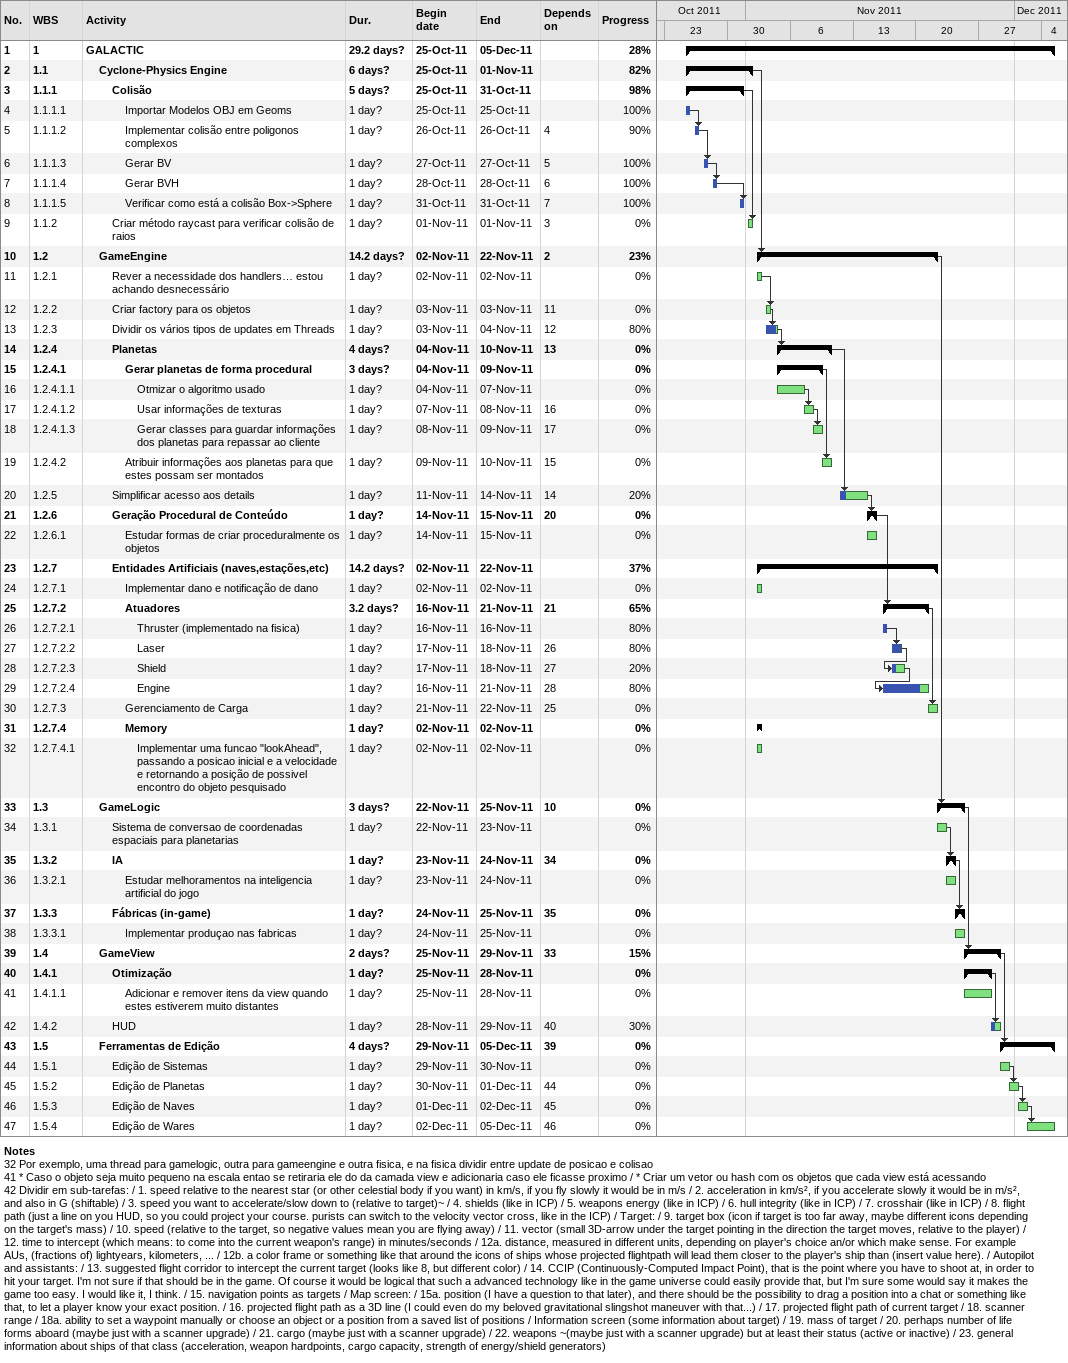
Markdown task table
| ID | WBS | Task | Duration | Start | Finish | Predecessors | % complete |
|---|---|---|---|---|---|---|---|
| 1 | 1 | **GALACTIC** | 29.2d? | 2011-10-25 | 2011-12-05 |  | 28 |
| 2 | 1.1 | **Cyclone-Physics Engine** | 6d? | 2011-10-25 | 2011-11-01 |  | 82 |
| 3 | 1.1.1 | **Colisão** | 5d? | 2011-10-25 | 2011-10-31 |  | 98 |
| 4 | 1.1.1.1 | Importar Modelos OBJ em Geoms | 1d? | 2011-10-25 | 2011-10-25 |  | 100 |
| 5 | 1.1.1.2 | Implementar colisão entre poligonos complexos | 1d? | 2011-10-26 | 2011-10-26 | 4 | 90 |
| 6 | 1.1.1.3 | Gerar BV | 1d? | 2011-10-27 | 2011-10-27 | 5 | 100 |
| 7 | 1.1.1.4 | Gerar BVH | 1d? | 2011-10-28 | 2011-10-28 | 6 | 100 |
| 8 | 1.1.1.5 | Verificar como está a colisão Box->Sphere | 1d? | 2011-10-31 | 2011-10-31 | 7 | 100 |
| 9 | 1.1.2 | Criar método raycast para verificar colisão de raios | 1d? | 2011-11-01 | 2011-11-01 | 3 | 0 |
| 10 | 1.2 | **GameEngine** | 14.2d? | 2011-11-02 | 2011-11-22 | 2 | 23 |
| 11 | 1.2.1 | Rever a necessidade dos handlers… estou achando desnecessário | 1d? | 2011-11-02 | 2011-11-02 |  | 0 |
| 12 | 1.2.2 | Criar factory para os objetos | 1d? | 2011-11-03 | 2011-11-03 | 11 | 0 |
| 13 | 1.2.3 | Dividir os vários tipos de updates em Threads | 1d? | 2011-11-03 | 2011-11-04 | 12 | 80 |
| 14 | 1.2.4 | **Planetas** | 4d? | 2011-11-04 | 2011-11-10 | 13 | 0 |
| 15 | 1.2.4.1 | **Gerar planetas de forma procedural** | 3d? | 2011-11-04 | 2011-11-09 |  | 0 |
| 16 | 1.2.4.1.1 | Otmizar o algoritmo usado | 1d? | 2011-11-04 | 2011-11-07 |  | 0 |
| 17 | 1.2.4.1.2 | Usar informações de texturas | 1d? | 2011-11-07 | 2011-11-08 | 16 | 0 |
| 18 | 1.2.4.1.3 | Gerar classes para guardar informações dos planetas para repassar ao cliente | 1d? | 2011-11-08 | 2011-11-09 | 17 | 0 |
| 19 | 1.2.4.2 | Atribuir informações aos planetas para que estes possam ser montados | 1d? | 2011-11-09 | 2011-11-10 | 15 | 0 |
| 20 | 1.2.5 | Simplificar acesso aos details | 1d? | 2011-11-11 | 2011-11-14 | 14 | 20 |
| 21 | 1.2.6 | **Geração Procedural de Conteúdo** | 1d? | 2011-11-14 | 2011-11-15 | 20 | 0 |
| 22 | 1.2.6.1 | Estudar formas de criar proceduralmente os objetos | 1d? | 2011-11-14 | 2011-11-15 |  | 0 |
| 23 | 1.2.7 | **Entidades Artificiais (naves,estações,etc)** | 14.2d? | 2011-11-02 | 2011-11-22 |  | 37 |
| 24 | 1.2.7.1 | Implementar dano e notificação de dano | 1d? | 2011-11-02 | 2011-11-02 |  | 0 |
| 25 | 1.2.7.2 | **Atuadores** | 3.2d? | 2011-11-16 | 2011-11-21 | 21 | 65 |
| 26 | 1.2.7.2.1 | Thruster (implementado na fisica) | 1d? | 2011-11-16 | 2011-11-16 |  | 80 |
| 27 | 1.2.7.2.2 | Laser | 1d? | 2011-11-17 | 2011-11-18 | 26 | 80 |
| 28 | 1.2.7.2.3 | Shield | 1d? | 2011-11-17 | 2011-11-18 | 27 | 20 |
| 29 | 1.2.7.2.4 | Engine | 1d? | 2011-11-16 | 2011-11-21 | 28 | 80 |
| 30 | 1.2.7.3 | Gerenciamento de Carga | 1d? | 2011-11-21 | 2011-11-22 | 25 | 0 |
| 31 | 1.2.7.4 | **Memory** | 1d? | 2011-11-02 | 2011-11-02 |  | 0 |
| 32 | 1.2.7.4.1 | Implementar uma funcao "lookAhead", passando a posicao inicial e a velocidade e retornando a posição de possivel encontro do objeto pesquisado | 1d? | 2011-11-02 | 2011-11-02 |  | 0 |
| 33 | 1.3 | **GameLogic** | 3d? | 2011-11-22 | 2011-11-25 | 10 | 0 |
| 34 | 1.3.1 | Sistema de conversao de coordenadas espaciais para planetarias | 1d? | 2011-11-22 | 2011-11-23 |  | 0 |
| 35 | 1.3.2 | **IA** | 1d? | 2011-11-23 | 2011-11-24 | 34 | 0 |
| 36 | 1.3.2.1 | Estudar melhoramentos na inteligencia artificial do jogo | 1d? | 2011-11-23 | 2011-11-24 |  | 0 |
| 37 | 1.3.3 | **Fábricas (in-game)** | 1d? | 2011-11-24 | 2011-11-25 | 35 | 0 |
| 38 | 1.3.3.1 | Implementar produçao nas fabricas | 1d? | 2011-11-24 | 2011-11-25 |  | 0 |
| 39 | 1.4 | **GameView** | 2d? | 2011-11-25 | 2011-11-29 | 33 | 15 |
| 40 | 1.4.1 | **Otimização** | 1d? | 2011-11-25 | 2011-11-28 |  | 0 |
| 41 | 1.4.1.1 | Adicionar e remover itens da view quando estes estiverem muito distantes | 1d? | 2011-11-25 | 2011-11-28 |  | 0 |
| 42 | 1.4.2 | HUD | 1d? | 2011-11-28 | 2011-11-29 | 40 | 30 |
| 43 | 1.5 | **Ferramentas de Edição** | 4d? | 2011-11-29 | 2011-12-05 | 39 | 0 |
| 44 | 1.5.1 | Edição de Sistemas | 1d? | 2011-11-29 | 2011-11-30 |  | 0 |
| 45 | 1.5.2 | Edição de Planetas | 1d? | 2011-11-30 | 2011-12-01 | 44 | 0 |
| 46 | 1.5.3 | Edição de Naves | 1d? | 2011-12-01 | 2011-12-02 | 45 | 0 |
| 47 | 1.5.4 | Edição de Wares | 1d? | 2011-12-02 | 2011-12-05 | 46 | 0 |

Notes
- 32: Por exemplo, uma thread para gamelogic, outra para gameengine e outra fisica, e na fisica dividir entre update de posicao e colisao
- 41: * Caso o objeto seja muito pequeno na escala entao se retiraria ele do da camada view e adicionaria caso ele ficasse proximo / * Criar um vetor ou hash com os objetos que cada view está acessando
- 42: Dividir em sub-tarefas: / 1. speed relative to the nearest star (or other celestial body if you want) in km/s, if you fly slowly it would be in m/s / 2. acceleration in km/s², if you accelerate slowly it would be in m/s², and also in G (shiftable) / 3. speed you want to accelerate/slow down to (relative to target)~ / 4. shields (like in ICP) / 5. weapons energy (like in ICP) / 6. hull integrity (like in ICP) / 7. crosshair (like in ICP) / 8. flight path (just a line on you HUD, so you could project your course. purists can switch to the velocity vector cross, like in the ICP) / Target: / 9. target box (icon if target is too far away, maybe different icons depending on the target's mass) / 10. speed (relative to the target, so negative values mean you are flying away) / 11. vector (small 3D-arrow under the target pointing in the direction the target moves, relative to the player) / 12. time to intercept (which means: to come into the current weapon's range) in minutes/seconds / 12a. distance, measured in different units, depending on player's choice an/or which make sense. For example AUs, (fractions of) lightyears, kilometers, ... / 12b. a color frame or something like that around the icons of ships whose projected flightpath will lead them closer to the player's ship than (insert value here). / Autopilot and assistants: / 13. suggested flight corridor to intercept the current target (looks like 8, but different color) / 14. CCIP (Continuously-Computed Impact Point), that is the point where you have to shoot at, in order to hit your target. I'm not sure if that should be in the game. Of course it would be logical that such a advanced technology like in the game universe could easily provide that, but I'm sure some would say it makes the game too easy. I would like it, I think. / 15. navigation points as targets / Map screen: / 15a. position (I have a question to that later), and there should be the possibility to drag a position into a chat or something like that, to let a player know your exact position. / 16. projected flight path as a 3D line (I could even do my beloved gravitational slingshot maneuver with that...) / 17. projected flight path of current target / 18. scanner range / 18a. ability to set a waypoint manually or choose an object or a position from a saved list of positions / Information screen (some information about target) / 19. mass of target / 20. perhaps number of life forms aboard (maybe just with a scanner upgrade) / 21. cargo (maybe just with a scanner upgrade) / 22. weapons ~(maybe just with a scanner upgrade) but at least their status (active or inactive) / 23. general information about ships of that class (acceleration, weapon hardpoints, cargo capacity, strength of energy/shield generators)
